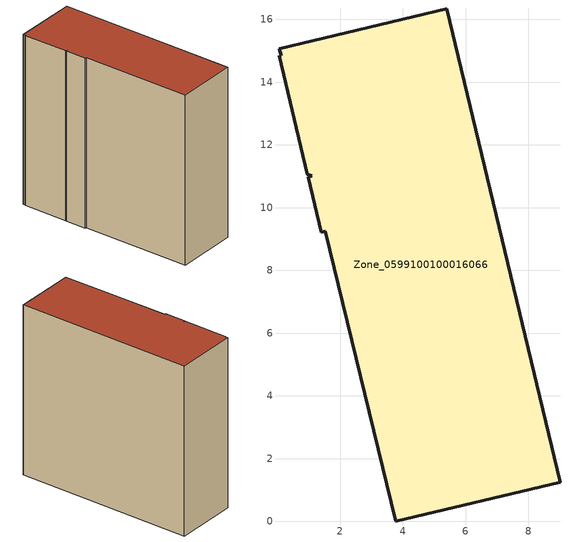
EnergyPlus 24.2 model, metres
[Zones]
Zone_0599100100016066
 floor ground (C_G): 0.98,10.96 1.09,11.01 0.96,11.06 0.05,14.83 0.12,14.84 0.05,15.06 5.4,16.34 9,1.25 3.77,0 1.52,9.25 1.4,9.22 z3.6
 wall outside (C_F): 9,1.25 5.4,16.34 0.05,15.06 0.12,14.84 0.05,14.83 0.96,11.06 1.09,11.01 0.98,10.96 1.4,9.22 1.52,9.25 3.77,0 9,1.25 z3.6:18.63
 roof outside (C_R): 0.98,10.96 1.4,9.22 1.52,9.25 3.77,0 9,1.25 5.4,16.34 0.05,15.06 0.12,14.84 0.05,14.83 0.96,11.06 1.09,11.01 z18.63
[BUILDING]
Pand.0599100100016066: North Axis=0; Terrain=City; Loads Convergence Tolerance Value=0.04; Temperature Convergence Tolerance Value=0.4; Solar Distribution=FullExterior; Maximum Number of Warmup Days=25; Minimum Number of Warmup Days=1
[Site:Location]
Rotterdam.The.Hague.AP_ZH_NLD Design_Conditions: Latitude=51.96; Longitude=4.45; Time Zone=1; Elevation=-4.5
[SITE:GROUNDTEMPERATURE:BUILDINGSURFACE]
18, 18, 18, 18, 18, 18, 18, 18, 18, 18, 18, 18
[MATERIAL] Thermal Absorptance=0.9; Solar Absorptance=0.7; Visible Absorptance=0.7
Name | Roughness | Thickness | Conductivity | Density | Specific Heat
G.TI.2015-2018 | MediumSmooth | 0.15 | 0.0428571 | 540 | 1210
F.TI.2015-2018 | Rough | 0.3 | 0.0666667 | 1920 | 840
R.TI.2015-2018 | MediumRough | 0.2 | 0.0333333 | 1500 | 1000
[CONSTRUCTION]
C_G: G.TI.2015-2018
C_F: F.TI.2015-2018
C_R: R.TI.2015-2018
[ZONE]
Zone_0599100100016066: Type=1; Multiplier=1; Ceiling Height=Autocalculate; Volume=Autocalculate; Floor Area=autocalculate; Part of Total Floor Area=Yes
[ZONEINFILTRATION:DESIGNFLOWRATE]
Infil_Zone_0599100100016066: Zone or ZoneList or Space or SpaceList=Zone_0599100100016066; Schedule=AlwaysOn; Design Flow Rate Calculation Method=Flow/Area; Flow Rate per Floor Area=0.0015; Constant Term Coefficient=1; Temperature Term Coefficient=0; Velocity Term Coefficient=0; Velocity Squared Term Coefficient=0
[HVACTEMPLATE:ZONE:IDEALLOADSAIRSYSTEM]
Zone_0599100100016066: Maximum Heating Supply Air Temperature=50; Minimum Cooling Supply Air Temperature=13; Maximum Heating Supply Air Humidity Ratio=0.0156; Minimum Cooling Supply Air Humidity Ratio=0.0077; Heating Limit=NoLimit; Cooling Limit=NoLimit; Dehumidification Control Type=ConstantSensibleHeatRatio; Cooling Sensible Heat Ratio=0.7; Dehumidification Setpoint=60; Humidification Control Type=None; Humidification Setpoint=30; Outdoor Air Method=None; Outdoor Air Flow Rate per Person=0.00944; Outdoor Air Flow Rate per Zone Floor Area=0; Outdoor Air Flow Rate per Zone=0; Demand Controlled Ventilation Type=None; Outdoor Air Economizer Type=NoEconomizer; Heat Recovery Type=None; Sensible Heat Recovery Effectiveness=0.7; Latent Heat Recovery Effectiveness=0.65
[ZONECONTROL:THERMOSTAT]
ThermostatControl_Zone_0599100100016066: Zone or ZoneList=Zone_0599100100016066; Control Type Schedule=DualSetpointControlType; Control 1=Thermostat_Zone_0599100100016066; Temperature Difference Between Cutout And Setpoint=0
[THERMOSTATSETPOINT:DUALSETPOINT]
Thermostat_Zone_0599100100016066: Heating Setpoint Temperature Schedule=HeatingSetpoint_Zone_0599100100016066; Cooling Setpoint Temperature Schedule=CoolingSetpoint_Zone_0599100100016066
[SCHEDULE:COMPACT]
HeatingSetpoint_Zone_0599100100016066: Through: 12/31, For: AllDays, Until: 24:00, 21
CoolingSetpoint_Zone_0599100100016066: Through: 12/31, For: AllDays, Until: 24:00, 24
DualSetpointControlType: Through: 12/31, For: AllDays, Until: 24:00, 4
AlwaysOn: Through: 12/31, For: AllDays, Until: 24:00, 1
